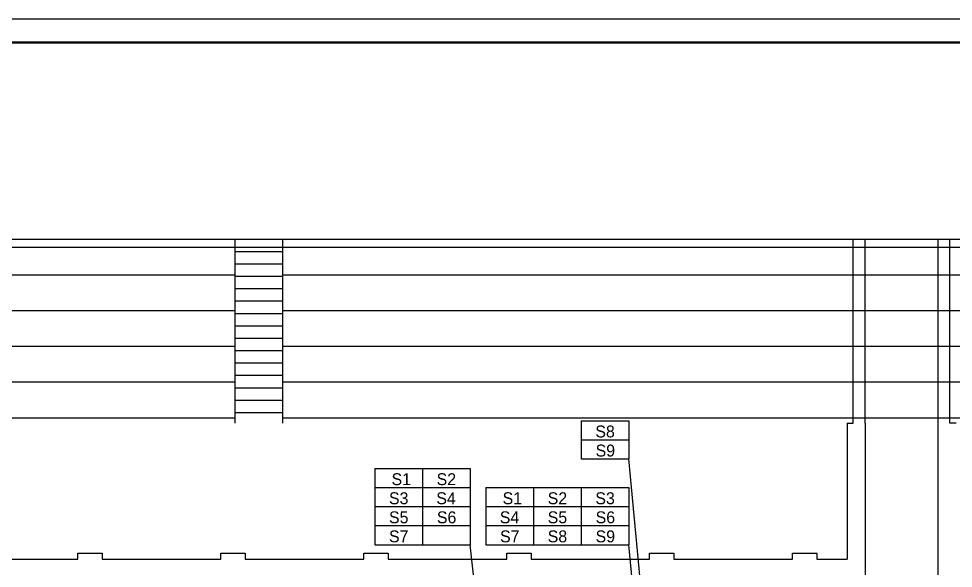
# Model space of a CAD drawing. Extents: x 0 to 1720, y -2086 to 3873.
# Drawn here: x 1050.8 to 1247, y 181.7 to 297 of the extents above; entities that cross this region are included whole.
import ezdxf

# ---------------------------------------------------------------- set-up
doc = ezdxf.new("R2010")
doc.units = 0
doc.layers.add('FORMAT', color=134, linetype='Continuous')
doc.layers.add('PLAN', color=2, linetype='Continuous')

msp = doc.modelspace()

# ---------------------------------------------------------------- linework, layer by layer
for p, q in [((1168.87, 212.63), (1178.87, 212.63)), ((1168.87, 212.63), (1168.87, 204.63)), ((1178.87, 212.63), (1178.87, 204.63)), ((1168.87, 208.63), (1178.87, 208.63)), ((1168.87, 204.63), (1178.87, 204.63)), ((1184.5, 145.27), (1178.87, 204.63)), ((1125.56, 202.62), (1145.56, 202.62)), ((1125.56, 202.62), (1125.56, 186.62)), ((1135.56, 202.62), (1135.56, 186.62)), ((1145.56, 202.62), (1145.56, 186.62)), ((1125.56, 198.62), (1145.56, 198.62)), ((1148.87, 198.62), (1178.87, 198.62)), ((1148.87, 198.62), (1148.87, 186.62)), ((1158.87, 198.62), (1158.87, 186.62)), ((1168.87, 198.62), (1168.87, 186.62)), ((1178.87, 198.62), (1178.87, 186.62)), ((1125.56, 194.62), (1145.56, 194.62)), ((1148.87, 194.62), (1178.87, 194.62)), ((1125.56, 190.62), (1145.56, 190.62)), ((1148.87, 190.62), (1178.87, 190.62)), ((1125.56, 186.62), (1145.56, 186.62)), ((1150.24, 145.27), (1145.56, 186.62)), ((1148.87, 186.62), (1178.87, 186.62)), ((1183.2, 143.68), (1178.87, 186.62))]:
    msp.add_line(p, q)
at = {"layer": 'FORMAT'}
msp.add_lwpolyline([(0, 297), (1720.39, 297), (1720.39, 0), (0, 0)], close=True, dxfattribs=at)
at = {"layer": 'FORMAT', "lineweight": 50}
msp.add_lwpolyline([(20, 5), (20, 292), (1715.39, 292), (1715.39, 5)], close=True, dxfattribs=at)
at = {"layer": 'PLAN'}
for p, q in [((33, 250.77), (1460.2, 250.77)), ((1096.2, 250.77), (1096.2, 212.11)), ((1106.2, 250.77), (1106.2, 212.11)), ((1226, 212.11), (1226, 250.77)), ((1228.5, 212.11), (1228.5, 250.77)), ((1243.8, 212.11), (1243.8, 250.77)), ((1246.3, 212.11), (1246.3, 250.77)), ((37.4, 249.07), (1380.89, 249.07)), ((1096.2, 248.17), (1106.2, 248.17)), ((1096.2, 245.57), (1106.2, 245.57)), ((928.9, 243.27), (1096.2, 243.27)), ((1096.2, 242.97), (1106.2, 242.97)), ((1106.2, 243.27), (1273.5, 243.27)), ((1096.2, 240.37), (1106.2, 240.37)), ((1096.2, 237.77), (1106.2, 237.77)), ((928.9, 235.77), (1096.2, 235.77)), ((1106.2, 235.77), (1273.5, 235.77)), ((1096.2, 235.17), (1106.2, 235.17)), ((1096.2, 232.57), (1106.2, 232.57)), ((1096.2, 229.97), (1106.2, 229.97)), ((928.9, 228.27), (1096.2, 228.27)), ((1106.2, 228.27), (1273.5, 228.27)), ((1096.2, 227.37), (1106.2, 227.37)), ((1096.2, 224.77), (1106.2, 224.77)), ((1096.2, 222.17), (1106.2, 222.17)), ((928.9, 220.77), (1096.2, 220.77)), ((1106.2, 220.77), (1273.5, 220.77)), ((1096.2, 219.57), (1106.2, 219.57)), ((1096.2, 216.97), (1106.2, 216.97)), ((1096.2, 214.37), (1106.2, 214.37)), ((928.9, 213.27), (1096.2, 213.27)), ((1106.2, 213.27), (1273.5, 213.27)), ((1224.7, 212.11), (1224.7, 183.57)), ((1224.7, 212.11), (1226, 212.11)), ((1228.5, 212.11), (1228.5, 179.77)), ((1243.8, 170.07), (1243.8, 212.11)), ((1247.6, 212.11), (1246.3, 212.11)), ((1063.25, 183.57), (1063.25, 184.87)), ((1063.25, 184.87), (1068.35, 184.87)), ((1068.35, 184.87), (1068.35, 183.57)), ((1093.25, 183.57), (1093.25, 184.87)), ((1093.25, 184.87), (1098.35, 184.87)), ((1098.35, 184.87), (1098.35, 183.57)), ((1123.25, 183.57), (1123.25, 184.87)), ((1123.25, 184.87), (1128.35, 184.87)), ((1128.35, 184.87), (1128.35, 183.57)), ((1153.25, 183.57), (1153.25, 184.87)), ((1153.25, 184.87), (1158.35, 184.87)), ((1158.35, 184.87), (1158.35, 183.57)), ((1183.25, 183.57), (1183.25, 184.87)), ((1183.25, 184.87), (1188.35, 184.87)), ((1188.35, 184.87), (1188.35, 183.57)), ((1213.25, 183.57), (1213.25, 184.87)), ((1213.25, 184.87), (1218.35, 184.87)), ((1218.35, 184.87), (1218.35, 183.57)), ((1038.35, 183.57), (1063.25, 183.57)), ((1068.35, 183.57), (1093.25, 183.57)), ((1098.35, 183.57), (1123.25, 183.57)), ((1128.35, 183.57), (1153.25, 183.57)), ((1158.35, 183.57), (1183.25, 183.57)), ((1188.35, 183.57), (1213.25, 183.57)), ((1218.35, 183.57), (1224.7, 183.57))]:
    msp.add_line(p, q, dxfattribs=at)

# ---------------------------------------------------------------- texts
for s, p in [('S8', (1171.85, 209.13)), ('S9', (1171.91, 205.13)), ('S1', (1129.07, 199.12)), ('S2', (1138.53, 199.12)), ('S3', (1128.53, 195.12)), ('S4', (1138.47, 195.12)), ('S1', (1152.38, 195.12)), ('S2', (1161.85, 195.12)), ('S3', (1171.85, 195.12)), ('S5', (1128.53, 191.12)), ('S6', (1138.59, 191.12)), ('S4', (1151.79, 191.12)), ('S5', (1161.85, 191.12)), ('S6', (1171.91, 191.12)), ('S7', (1128.53, 187.12)), ('S7', (1151.85, 187.12)), ('S8', (1161.85, 187.12)), ('S9', (1171.91, 187.12))]:
    msp.add_text(s, height=2.5).set_placement(p)

doc.saveas('drawing.dxf')
